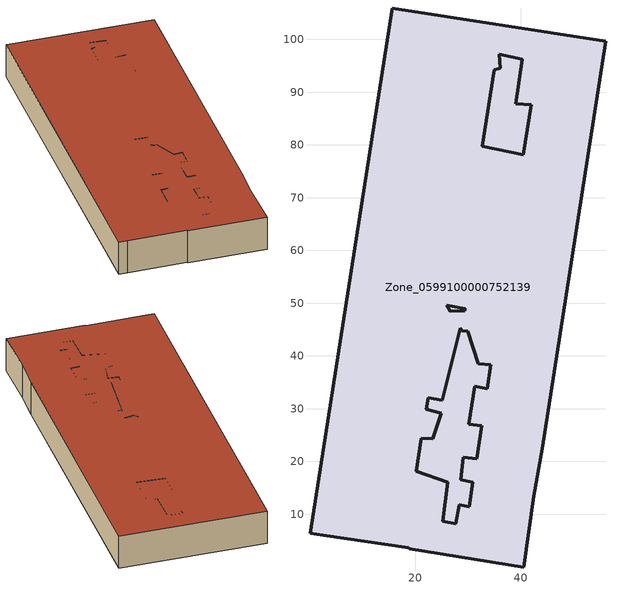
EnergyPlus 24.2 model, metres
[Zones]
Zone_0599100000752139
 floor ground (C_G): 15.62,105.94 56.13,99.66 44.07,22.39 42.42,13.45 40.55,0 18.89,3.44 18.79,3.64 2.55,6.04 0.09,6.43 z0; 40.28,96.22 35.95,97.18 36.16,94.53 34.97,94.23 32.72,79.74 40.48,78.09 41.96,87.65 39.09,87.83 z0; 26.64,48.49 29.39,48.57 29.48,48.96 25.98,49.6 z0; 28.55,45.27 25.11,31.57 22.42,32.05 22.07,29.91 24.94,29.18 23.29,24.32 21.18,24.39 20.16,18.15 26.17,16.11 25.2,8.68 27.64,8.22 28.33,11.81 30.22,11.47 30.93,16.06 28.59,16.57 29.1,20.79 31.61,20.52 32.58,26.81 30.14,27.06 31.25,34.23 33.66,33.82 34.36,38.32 31.91,38.5 29.96,44.71 28.82,44.82 z0
 wall outside (C_F): 42.42,13.45 44.07,22.39 56.13,99.66 15.62,105.94 0.09,6.43 2.55,6.04 18.79,3.64 18.89,3.44 40.55,0 42.42,13.45 / 22.07,29.91 22.42,32.05 25.11,31.57 28.55,45.27 28.82,44.82 29.96,44.71 31.91,38.5 34.36,38.32 33.66,33.82 31.25,34.23 30.14,27.06 32.58,26.81 31.61,20.52 29.1,20.79 28.59,16.57 30.93,16.06 30.22,11.47 28.33,11.81 27.64,8.22 25.2,8.68 26.17,16.11 20.16,18.15 21.18,24.39 23.29,24.32 24.94,29.18 22.07,29.91 / 25.98,49.6 29.48,48.96 29.39,48.57 26.64,48.49 25.98,49.6 / 39.09,87.83 41.96,87.65 40.48,78.09 32.72,79.74 34.97,94.23 36.16,94.53 35.95,97.18 40.28,96.22 39.09,87.83 z0:10.08
 roof outside (C_R): 15.62,105.94 0.09,6.43 2.55,6.04 18.79,3.64 18.89,3.44 40.55,0 42.42,13.45 44.07,22.39 56.13,99.66 z10.08; 22.07,29.91 22.42,32.05 25.11,31.57 28.55,45.27 28.82,44.82 29.96,44.71 31.91,38.5 34.36,38.32 33.66,33.82 31.25,34.23 30.14,27.06 32.58,26.81 31.61,20.52 29.1,20.79 28.59,16.57 30.93,16.06 30.22,11.47 28.33,11.81 27.64,8.22 25.2,8.68 26.17,16.11 20.16,18.15 21.18,24.39 23.29,24.32 24.94,29.18 z10.08; 29.39,48.57 26.64,48.49 25.98,49.6 29.48,48.96 z10.08; 35.95,97.18 40.28,96.22 39.09,87.83 41.96,87.65 40.48,78.09 32.72,79.74 34.97,94.23 36.16,94.53 z10.08
[BUILDING]
Pand.0599100000752139: North Axis=0; Terrain=City; Loads Convergence Tolerance Value=0.04; Temperature Convergence Tolerance Value=0.4; Solar Distribution=FullExterior; Maximum Number of Warmup Days=25; Minimum Number of Warmup Days=1
[Site:Location]
Rotterdam.The.Hague.AP_ZH_NLD Design_Conditions: Latitude=51.96; Longitude=4.45; Time Zone=1; Elevation=-4.5
[SITE:GROUNDTEMPERATURE:BUILDINGSURFACE]
18, 18, 18, 18, 18, 18, 18, 18, 18, 18, 18, 18
[MATERIAL] Thermal Absorptance=0.9; Solar Absorptance=0.7; Visible Absorptance=0.7
Name | Roughness | Thickness | Conductivity | Density | Specific Heat
G.TI.2006-2014 | MediumSmooth | 0.15 | 0.06 | 540 | 1210
F.TI.2006-2014 | Rough | 0.3 | 0.12 | 1920 | 840
R.TI.2006-2014 | MediumRough | 0.2 | 0.08 | 1500 | 1000
[CONSTRUCTION]
C_G: G.TI.2006-2014
C_F: F.TI.2006-2014
C_R: R.TI.2006-2014
[ZONE]
Zone_0599100000752139: Type=1; Multiplier=1; Ceiling Height=Autocalculate; Volume=Autocalculate; Floor Area=autocalculate; Part of Total Floor Area=Yes
[ZONEINFILTRATION:DESIGNFLOWRATE]
Infil_Zone_0599100000752139: Zone or ZoneList or Space or SpaceList=Zone_0599100000752139; Schedule=AlwaysOn; Design Flow Rate Calculation Method=Flow/Area; Flow Rate per Floor Area=0.0015; Constant Term Coefficient=1; Temperature Term Coefficient=0; Velocity Term Coefficient=0; Velocity Squared Term Coefficient=0
[HVACTEMPLATE:ZONE:IDEALLOADSAIRSYSTEM]
Zone_0599100000752139: Maximum Heating Supply Air Temperature=50; Minimum Cooling Supply Air Temperature=13; Maximum Heating Supply Air Humidity Ratio=0.0156; Minimum Cooling Supply Air Humidity Ratio=0.0077; Heating Limit=NoLimit; Cooling Limit=NoLimit; Dehumidification Control Type=ConstantSensibleHeatRatio; Cooling Sensible Heat Ratio=0.7; Dehumidification Setpoint=60; Humidification Control Type=None; Humidification Setpoint=30; Outdoor Air Method=None; Outdoor Air Flow Rate per Person=0.00944; Outdoor Air Flow Rate per Zone Floor Area=0; Outdoor Air Flow Rate per Zone=0; Demand Controlled Ventilation Type=None; Outdoor Air Economizer Type=NoEconomizer; Heat Recovery Type=None; Sensible Heat Recovery Effectiveness=0.7; Latent Heat Recovery Effectiveness=0.65
[ZONECONTROL:THERMOSTAT]
ThermostatControl_Zone_0599100000752139: Zone or ZoneList=Zone_0599100000752139; Control Type Schedule=DualSetpointControlType; Control 1=Thermostat_Zone_0599100000752139; Temperature Difference Between Cutout And Setpoint=0
[THERMOSTATSETPOINT:DUALSETPOINT]
Thermostat_Zone_0599100000752139: Heating Setpoint Temperature Schedule=HeatingSetpoint_Zone_0599100000752139; Cooling Setpoint Temperature Schedule=CoolingSetpoint_Zone_0599100000752139
[SCHEDULE:COMPACT]
HeatingSetpoint_Zone_0599100000752139: Through: 12/31, For: AllDays, Until: 24:00, 21
CoolingSetpoint_Zone_0599100000752139: Through: 12/31, For: AllDays, Until: 24:00, 24
DualSetpointControlType: Through: 12/31, For: AllDays, Until: 24:00, 4
AlwaysOn: Through: 12/31, For: AllDays, Until: 24:00, 1
